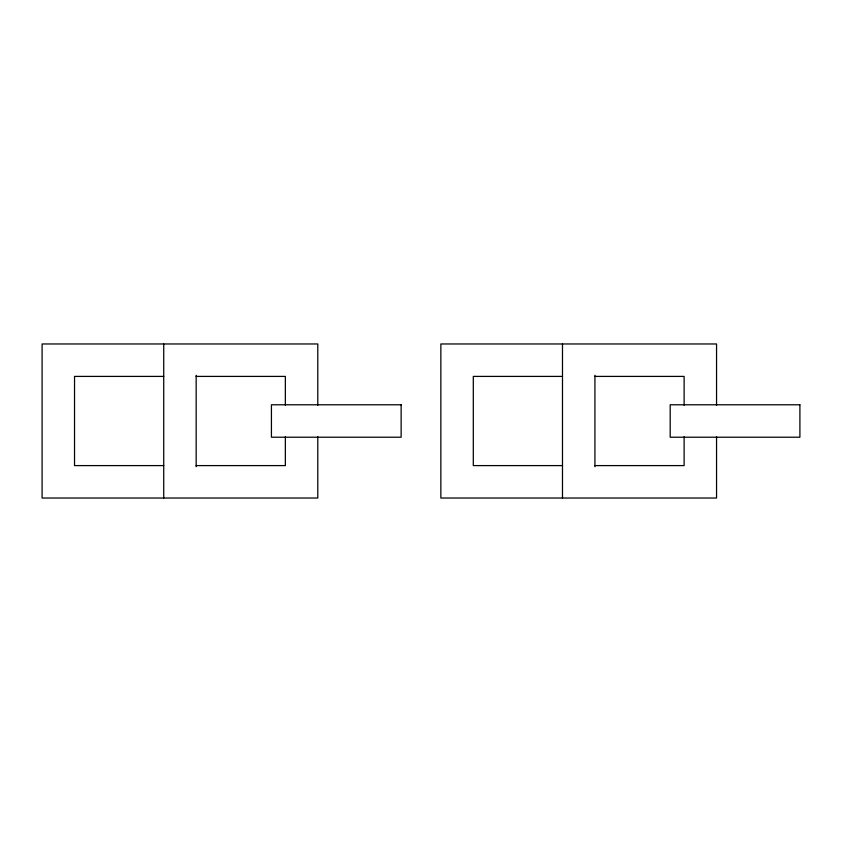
<?xml version="1.0" encoding="UTF-8"?>
<svg xmlns="http://www.w3.org/2000/svg" width="842" height="842" viewBox="0 0 842 842"><rect width="100%" height="100%" fill="white"/><g stroke="black" fill="none" stroke-linecap="round" stroke-linejoin="round"><path stroke-width="1.26" d="M163.727 376.406L74.538 376.406L74.538 465.594L163.727 465.594M196.165 376.406L285.354 376.406L285.354 405.255M562.488 376.406L473.299 376.406L473.299 465.594L562.488 465.594M594.926 376.406L684.125 376.406L684.125 405.255M196.165 465.594L285.354 465.594L285.354 436.745M594.926 465.594L684.125 465.594L684.125 436.745M716.553 405.328L716.553 343.968L440.861 343.968L440.861 498.032L716.553 498.032L716.553 436.672M594.926 375.3L594.926 466.7M562.488 343.968L562.488 498.032M317.792 405.328L317.792 343.968L42.1 343.968L42.1 498.032L317.792 498.032L317.792 436.672M196.165 375.3L196.165 466.7M163.727 343.968L163.727 498.032M401.139 404.781L271.429 404.781L271.429 437.219L401.139 437.219L401.139 404.781M799.9 404.781L670.19 404.781L670.19 437.219L799.9 437.219L799.9 404.781"/></g></svg>
